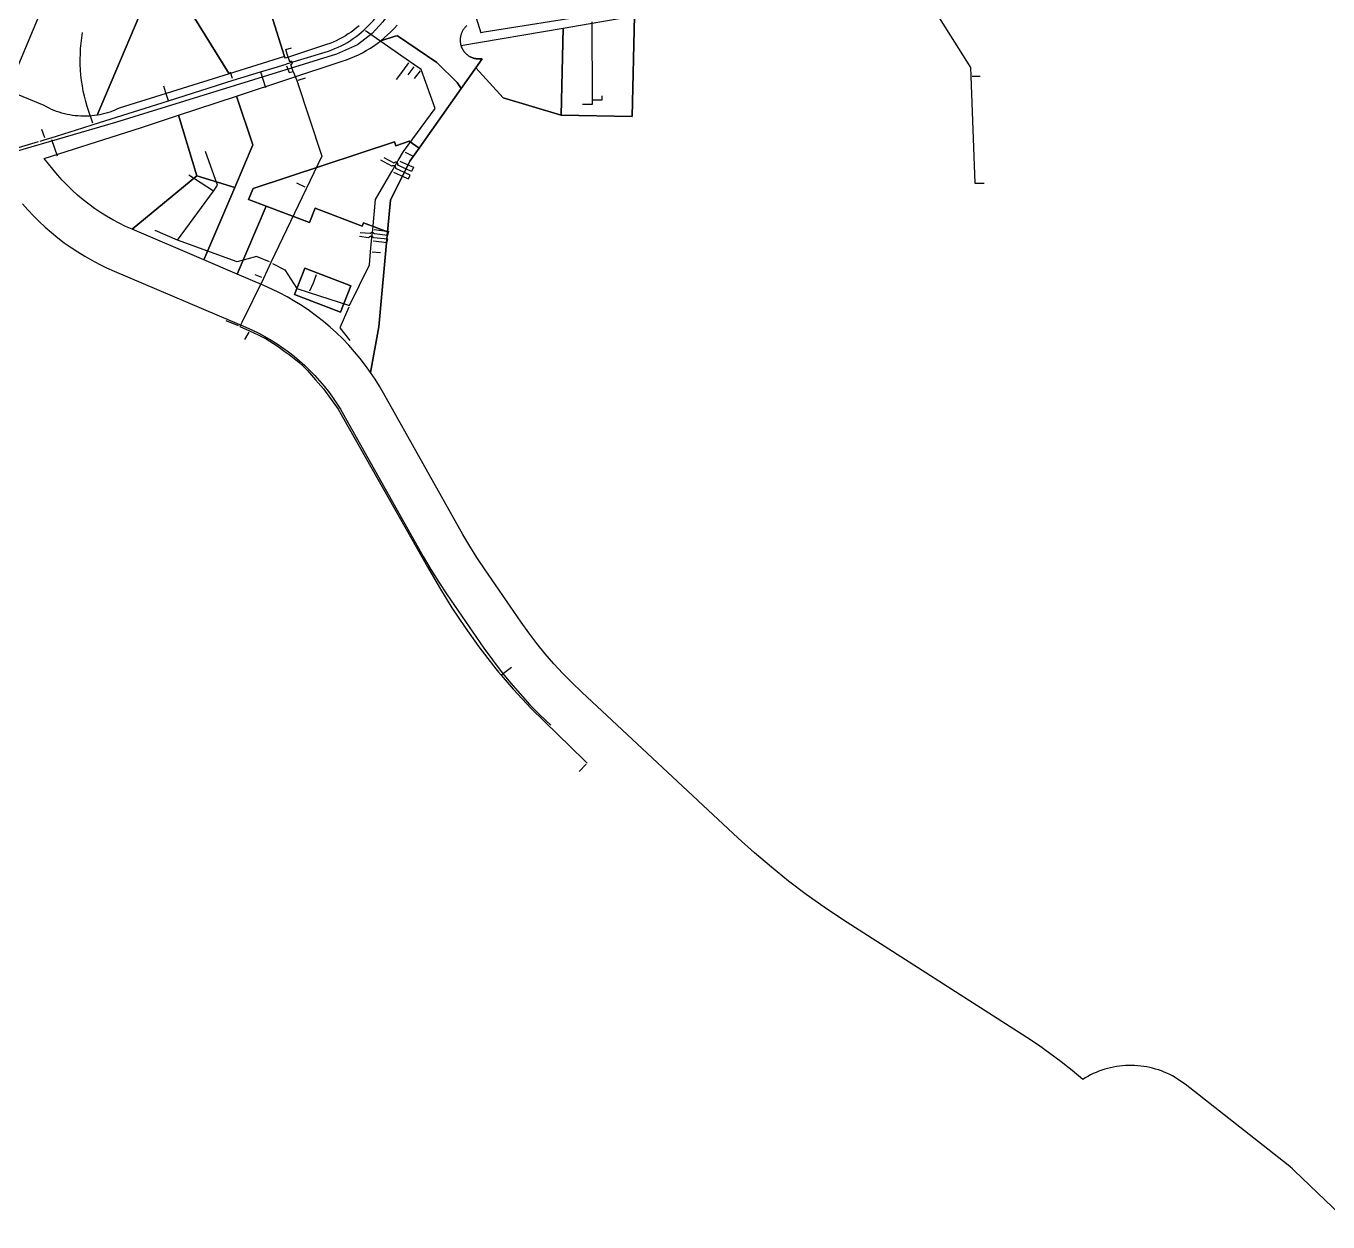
# Model space of a CAD drawing. Extents: x 1876309 to 1899261, y 443723 to 466661.
# Drawn here: x 1884044 to 1887483, y 449548 to 452708 of the extents above; entities that cross this region are included whole.
import ezdxf

# ---------------------------------------------------------------- set-up
doc = ezdxf.new("R2010")
doc.units = 0
doc.header["$MEASUREMENT"] = 0
for name, color, linetype in [('Parcels', 31, 'Continuous'), ('Roads', 7, 'Continuous'), ('Waterlines', 5, 'Continuous')]:
    doc.layers.add(name, color=color, linetype=linetype)

msp = doc.modelspace()

# ---------------------------------------------------------------- linework, layer by layer
at = {"layer": 'Parcels'}
for p, q in [((1884034.3, 452238.5), (1884048.6, 452222.3)), ((1884048.6, 452222.3), (1884063.5, 452206.6)), ((1884063.5, 452206.6), (1884078.9, 452191.4)), ((1884078.9, 452191.4), (1884094.8, 452176.7)), ((1884094.8, 452176.7), (1884111.1, 452162.5)), ((1884111.1, 452162.5), (1884127.9, 452148.8)), ((1884127.9, 452148.8), (1884145.1, 452135.7)), ((1884145.1, 452135.7), (1884162.8, 452123.2)), ((1884162.8, 452123.2), (1884180.9, 452111.3)), ((1884180.9, 452111.3), (1884199.3, 452100)), ((1884199.3, 452100), (1884218.1, 452089.3)), ((1884218.1, 452089.3), (1884237.3, 452079.2)), ((1884237.3, 452079.2), (1884256.7, 452069.7)), ((1884256.7, 452069.7), (1884276.5, 452060.9)), ((1884276.5, 452060.9), (1884624.7, 451912.4)), ((1884624.7, 451912.4), (1884641.8, 451904.8)), ((1884641.8, 451904.8), (1884658.5, 451896.6)), ((1884658.5, 451896.6), (1884675, 451887.8)), ((1884675, 451887.8), (1884691.1, 451878.5)), ((1884691.1, 451878.5), (1884706.9, 451868.6)), ((1884706.9, 451868.6), (1884722.4, 451858.2)), ((1884722.4, 451858.2), (1884737.5, 451847.2)), ((1884737.5, 451847.2), (1884752.2, 451835.8)), ((1884752.2, 451835.8), (1884766.5, 451823.8)), ((1884766.5, 451823.8), (1884780.4, 451811.4)), ((1884780.4, 451811.4), (1884793.8, 451798.4)), ((1884793.8, 451798.4), (1884806.8, 451785)), ((1884806.8, 451785), (1884819.3, 451771.2)), ((1884819.3, 451771.2), (1884831.3, 451757)), ((1884831.3, 451757), (1884842.9, 451742.3)), ((1884842.9, 451742.3), (1884853.9, 451727.3)), ((1884853.9, 451727.3), (1884864.3, 451711.8)), ((1884864.3, 451711.8), (1884874.3, 451696.1)), ((1884874.3, 451696.1), (1884883.7, 451680)), ((1884883.7, 451680), (1885093.1, 451306.4)), ((1885093.1, 451306.4), (1885113, 451272.2)), ((1885113, 451272.2), (1885134, 451238.6)), ((1885134, 451238.6), (1885156, 451205.8)), ((1885156, 451205.8), (1885253.4, 451064.9)), ((1885253.4, 451064.9), (1885275.8, 451033.5)), ((1885275.8, 451033.5), (1885299.3, 451002.8)), ((1885299.3, 451002.8), (1885323.6, 450972.8)), ((1885323.6, 450972.8), (1885348.9, 450943.5)), ((1885348.9, 450943.5), (1885375, 450915.1)), ((1885375, 450915.1), (1885402, 450887.5)), ((1885402, 450887.5), (1885429.9, 450860.7))]:
    msp.add_line(p, q, dxfattribs=at)
for points in [[(1884580.5, 452581.6), (1884422.4, 452837.9), (1884559, 453160.2), (1884568.2, 453131.2), (1884726.8, 452627.3), (1884580.5, 452581.6)], [(1884422.4, 452837.9), (1884580.5, 452581.6), (1884290.1, 452491.1), (1884284.2, 452488.3), (1884278.2, 452485.7), (1884272.1, 452483.4), (1884265.5, 452481), (1884258.9, 452478.9), (1884252.2, 452477), (1884245.5, 452475.4), (1884238.7, 452473.9), (1884231.8, 452472.7), (1884392, 452851.2), (1884422.4, 452837.9)], [(1885462.6, 452702.8), (1885651.3, 452734.8), (1885645.4, 452468.8), (1885457.9, 452472.7), (1885462.6, 452702.8)], [(1884980.9, 452668.9), (1885019.2, 452681.2), (1885025, 452682.4), (1885129, 452611.7), (1885182.8, 452559.4), (1885193.3, 452543.4), (1885082.2, 452385.6), (1885056.3, 452403.8), (1885020.6, 452391.9), (1885017.1, 452402.4), (1884643.7, 452279), (1884631.2, 452249.8), (1884678.1, 452232.3), (1884601.5, 452052.8), (1884513.4, 452090.4), (1884595.1, 452282), (1884642.9, 452393.9), (1884600.3, 452523.1), (1884879.4, 452615.1), (1884890.3, 452618.9), (1884901.1, 452623.1), (1884911.7, 452627.6), (1884922.1, 452632.5), (1884932.4, 452637.7), (1884942.5, 452643.3), (1884952.5, 452649.2), (1884962.2, 452655.4), (1884971.7, 452662), (1884980.9, 452668.9)], [(1885231.7, 452597.8), (1885248.6, 452621.7), (1885246.9, 452621.4), (1885245.2, 452621.3), (1885243.4, 452621.1), (1885241.7, 452621.1), (1885240, 452621.1), (1885238.3, 452621.1), (1885236.6, 452621.3), (1885234.9, 452621.4), (1885233.2, 452621.7), (1885231.5, 452622), (1885229.8, 452622.3), (1885228.1, 452622.7), (1885226.5, 452623.2), (1885224.8, 452623.7), (1885223.2, 452624.3), (1885221.6, 452624.9), (1885220, 452625.6), (1885218.5, 452626.3), (1885217, 452627.1), (1885215.5, 452628), (1885214, 452628.9), (1885212.6, 452629.8), (1885211.2, 452630.8), (1885209.8, 452631.9), (1885208.5, 452632.9), (1885207.2, 452634.1), (1885205.9, 452635.3), (1885204.7, 452636.5), (1885203.6, 452637.7), (1885202.4, 452639), (1885201.4, 452640.4), (1885200.3, 452641.7), (1885199.3, 452643.2), (1885198.4, 452644.6), (1885197.5, 452646.1), (1885196.7, 452647.6), (1885195.9, 452649.1), (1885195.2, 452650.7), (1885194.5, 452652.2), (1885193.9, 452653.8), (1885193.3, 452655.5), (1885192.8, 452657.1), (1885462.6, 452702.8), (1885457.9, 452472.7), (1885304.2, 452518.2), (1885231.7, 452597.8)], [(1884595.1, 452282), (1884495.1, 452312.6), (1884446.4, 452472.4), (1884600.3, 452523.1), (1884642.9, 452393.9), (1884595.1, 452282)], [(1884324.2, 452171.1), (1884306.9, 452178.9), (1884289.8, 452187.2), (1884273.1, 452196.1), (1884256.7, 452205.7), (1884240.6, 452215.8), (1884225, 452226.4), (1884209.6, 452237.6), (1884194.7, 452249.4), (1884180.2, 452261.6), (1884166.2, 452274.3), (1884152.6, 452287.6), (1884139.5, 452301.3), (1884126.9, 452315.4), (1884114.7, 452330), (1884092.2, 452358.1), (1884307.2, 452426.9), (1884348.6, 452440.3), (1884446.4, 452472.4), (1884495.1, 452312.6), (1884324.2, 452171.1)], [(1884998.9, 452164.1), (1884935.8, 452188.4), (1884932.2, 452179.1), (1884807.3, 452227.2), (1884793, 452189.4), (1884678.1, 452232.3), (1884631.2, 452249.8), (1884643.7, 452279), (1885017.1, 452402.4), (1885020.6, 452391.9), (1885056.3, 452403.8), (1885082.2, 452385.6), (1885058.1, 452351.4), (1885006.7, 452248.3), (1884998.9, 452164.1)], [(1884495.1, 452312.6), (1884595.1, 452282), (1884513.4, 452090.4), (1884324.2, 452171.1), (1884495.1, 452312.6)], [(1884998.9, 452164.1), (1884975.8, 451913.3), (1884954.3, 451793), (1884940.8, 451811.7), (1884926.7, 451829.9), (1884911.9, 451847.6), (1884896.5, 451864.7), (1884880.5, 451881.4), (1884864, 451897.4), (1884846.9, 451912.9), (1884829.3, 451927.7), (1884811.1, 451942), (1884792.5, 451955.6), (1884773.4, 451968.5), (1884753.9, 451980.8), (1884734, 451992.3), (1884713.6, 452003.2), (1884692.9, 452013.4), (1884671.9, 452022.8), (1884601.5, 452052.8), (1884678.1, 452232.3), (1884793, 452189.4), (1884807.3, 452227.2), (1884932.2, 452179.1), (1884935.8, 452188.4), (1884998.9, 452164.1)], [(1884874.7, 451951.9), (1884901.6, 452021.9), (1884780.3, 452068.6), (1884753.4, 451998.6), (1884874.7, 451951.9)], [(1884874.7, 451951.9), (1884753.4, 451998.6), (1884780.3, 452068.6), (1884901.6, 452021.9), (1884874.7, 451951.9)]]:
    msp.add_lwpolyline(points, close=True, dxfattribs=at)
for points in [[(1884924.3, 452709), (1884917.3, 452703.2), (1884910.1, 452697.6), (1884902.7, 452692.3), (1884895.1, 452687.2), (1884887.4, 452682.4), (1884879.5, 452677.8), (1884871.4, 452673.5), (1884863.2, 452669.5), (1884854.9, 452665.8), (1884846.5, 452662.4), (1884837.9, 452659.2), (1884729, 452623.3), (1884726.8, 452627.3), (1884568.2, 453131.2)], [(1884392, 452851.2), (1884231.8, 452472.7), (1884224.7, 452471.6), (1884217.5, 452470.8), (1884210.3, 452470.3), (1884203, 452470), (1884195.8, 452469.9), (1884188.5, 452470.1), (1884181.3, 452470.5), (1884174.1, 452471.2), (1884166.9, 452472.1), (1884159.7, 452473.3), (1884152.6, 452474.7), (1884145.6, 452476.4), (1884138.6, 452478.2), (1884131.7, 452480.4), (1884124.8, 452482.7), (1884118, 452485.3), (1884111.4, 452488.1), (1884104.8, 452491.2), (1884098.3, 452494.4), (1884092, 452497.9), (1883996.2, 452537.8), (1884167.5, 452949.1)], [(1887535.4, 449548.4), (1887395, 449683.4), (1887389.3, 449688.7), (1887383.5, 449693.8), (1887377.5, 449698.7), (1887105.6, 449912.2), (1887099.2, 449917.1), (1887092.7, 449921.7), (1887086, 449926.1), (1887079.1, 449930.3), (1887072.1, 449934.2), (1887065, 449937.9), (1887057.7, 449941.3), (1887050.4, 449944.5), (1887042.9, 449947.4), (1887035.3, 449950.1), (1887027.7, 449952.5), (1887019.9, 449954.6), (1887012.1, 449956.5), (1887004.3, 449958.1), (1886996.3, 449959.4), (1886988.4, 449960.5), (1886980.4, 449961.3), (1886972.4, 449961.8), (1886964.4, 449962), (1886956.4, 449962), (1886948.3, 449961.7), (1886940.3, 449961.1), (1886932.4, 449960.2), (1886924.4, 449959.1), (1886916.5, 449957.6), (1886908.7, 449955.9), (1886900.9, 449954), (1886893.2, 449951.8), (1886885.6, 449949.3), (1886878, 449946.5), (1886870.6, 449943.5), (1886863.2, 449940.3), (1886856, 449936.8), (1886848.9, 449933), (1886842, 449929), (1886835.2, 449924.8), (1886806.9, 449948.7), (1886778, 449971.7), (1886748.3, 449993.9), (1886718.1, 450015.3), (1886687.2, 450035.7), (1886201, 450348), (1886152.4, 450380.2), (1886104.9, 450413.9), (1886058.3, 450449), (1886012.8, 450485.5), (1885968.5, 450523.3), (1885925.2, 450562.4), (1885511.8, 450948.4), (1885486.6, 450972.7), (1885462.1, 450997.7), (1885438.5, 451023.4), (1885415.6, 451049.8), (1885393.6, 451077), (1885372.4, 451104.8), (1885352.1, 451133.2), (1885254.7, 451274), (1885234.9, 451303.8), (1885215.9, 451334.1), (1885197.9, 451365.1), (1884988.3, 451738.6), (1884977.6, 451757.1), (1884966.2, 451775.2), (1884954.3, 451793), (1884975.8, 451913.3), (1884998.9, 452164.1), (1885006.7, 452248.3), (1885058.1, 452351.4), (1885082.2, 452385.6), (1885193.3, 452543.4), (1885231.7, 452597.8), (1885304.2, 452518.2), (1885457.9, 452472.7), (1885645.4, 452468.8), (1885651.3, 452734.8)], [(1885208.2, 452708.9), (1885206.9, 452707.8), (1885205.6, 452706.6), (1885204.4, 452705.3), (1885203.2, 452704.1), (1885202.1, 452702.7), (1885201.1, 452701.4), (1885200, 452700), (1885199.1, 452698.6), (1885198.1, 452697.1), (1885197.3, 452695.6), (1885196.4, 452694.1), (1885195.7, 452692.5), (1885194.9, 452691), (1885194.3, 452689.4), (1885193.7, 452687.7), (1885193.1, 452686.1), (1885192.6, 452684.4), (1885192.2, 452682.8), (1885191.8, 452681.1), (1885191.5, 452679.4), (1885191.3, 452677.7), (1885191.1, 452675.9), (1885190.9, 452674.2), (1885190.8, 452672.5), (1885190.8, 452670.8), (1885190.9, 452669), (1885191, 452667.3), (1885191.1, 452665.6), (1885191.3, 452663.9), (1885191.6, 452662.2), (1885192, 452660.5), (1885192.4, 452658.8), (1885192.8, 452657.1), (1885193.3, 452655.5), (1885193.9, 452653.8), (1885194.5, 452652.2), (1885195.2, 452650.7), (1885195.9, 452649.1), (1885196.7, 452647.6), (1885197.5, 452646.1), (1885198.4, 452644.6), (1885199.3, 452643.2), (1885200.3, 452641.7), (1885201.4, 452640.4), (1885202.4, 452639), (1885203.6, 452637.7), (1885204.7, 452636.5), (1885205.9, 452635.3), (1885207.2, 452634.1), (1885208.5, 452632.9), (1885209.8, 452631.9), (1885211.2, 452630.8), (1885212.6, 452629.8), (1885214, 452628.9), (1885215.5, 452628), (1885217, 452627.1), (1885218.5, 452626.3), (1885220, 452625.6), (1885221.6, 452624.9), (1885223.2, 452624.3), (1885224.8, 452623.7), (1885226.5, 452623.2), (1885228.1, 452622.7), (1885229.8, 452622.3), (1885231.5, 452622), (1885233.2, 452621.7), (1885234.9, 452621.4), (1885236.6, 452621.3), (1885238.3, 452621.1), (1885240, 452621.1), (1885241.7, 452621.1), (1885243.4, 452621.1), (1885245.2, 452621.3), (1885246.9, 452621.4), (1885248.6, 452621.7), (1885231.7, 452597.8), (1885231.7, 452597.8), (1885193.3, 452543.4), (1885182.8, 452559.4), (1885129, 452611.7), (1885025, 452682.4), (1885019.2, 452681.2), (1884980.9, 452668.9), (1884990.2, 452676.6), (1884999.1, 452684.7), (1885007.8, 452693), (1885016.2, 452701.7), (1885024.2, 452710.7)]]:
    msp.add_lwpolyline(points, dxfattribs=at)
at = {"layer": 'Roads'}
msp.add_line((1885160.2, 452966.1), (1885245.5, 452690.3), dxfattribs=at)
for points in [[(1885160.2, 452966.1), (1885093.1, 452872.5), (1884986.8, 452719.6), (1884957.9, 452688.5), (1884919.1, 452658.2), (1884864.3, 452633.5), (1884280, 452453.1), (1884014, 452375.5)], [(1885688.1, 452760.8), (1885254.4, 452692.1), (1885245.5, 452690.3)]]:
    msp.add_lwpolyline(points, dxfattribs=at)
at = {"layer": 'Waterlines', "color": 5}
for p, q in [((1886539.8, 452576), (1886550, 452293)), ((1886543.6, 452576), (1886564, 452576)), ((1886550, 452293), (1886575, 452293))]:
    msp.add_line(p, q, dxfattribs=at)
for points in [[(1886399.8, 452887), (1886418, 452791), (1886539, 452599), (1886539.8, 452576)], [(1884937.3, 452697.9), (1884943.6, 452703.9), (1884949.8, 452710.2), (1884955.7, 452716.6), (1884961.5, 452723.2), (1884967, 452730), (1885038, 452831)], [(1885538.5, 452719.1), (1885539, 452513)], [(1884210, 452482), (1884205.6, 452495.4), (1884201.7, 452509), (1884198.3, 452522.7), (1884195.3, 452536.5), (1884192.7, 452550.5), (1884190.7, 452564.4), (1884189.1, 452578.5), (1884187.9, 452592.6), (1884187.3, 452606.7), (1884187.1, 452620.8), (1884187.4, 452635), (1884188.1, 452649.1), (1884189.4, 452663.2), (1884191.1, 452677.2), (1884193.2, 452691.2)], [(1884730.8, 452607.6), (1884732, 452608), (1884834, 452639), (1884842.8, 452641.8), (1884851.4, 452645), (1884860, 452648.4), (1884868.4, 452652.1), (1884876.7, 452656.1), (1884884.9, 452660.4), (1884892.9, 452665), (1884900.8, 452669.8), (1884908.4, 452674.9), (1884915.9, 452680.3), (1884923.2, 452685.9), (1884930.4, 452691.8), (1884937.3, 452697.9)], [(1885057.3, 452614.4), (1884941.1, 452695.2)], [(1885071.4, 452604.6), (1885057.3, 452614.4)], [(1884589.6, 452569.3), (1884584, 452586)], [(1884591, 452565), (1884663, 452587)], [(1884663, 452587), (1884699, 452598)], [(1884663, 452587), (1884676.4, 452546.1)], [(1884699, 452598), (1884730.8, 452607.6)], [(1884732.4, 452603.3), (1884739, 452585), (1884750, 452588)], [(1885038.5, 452589.3), (1885022.1, 452566.5)], [(1885054.4, 452610.6), (1885038.5, 452589.3)], [(1885041, 452377), (1885125, 452490), (1885088, 452593)], [(1885068.5, 452600.8), (1885052.1, 452579.6)], [(1885085, 452589.4), (1885069.1, 452569.9)], [(1885088, 452593), (1885071.4, 452604.6)], [(1884413, 452532), (1884407.7, 452549.2)], [(1884420.1, 452510.8), (1884591, 452565)], [(1884763.1, 452565.3), (1884782.2, 452571.5)], [(1884221.7, 452447.8), (1884420.1, 452510.8)], [(1884420.1, 452510.8), (1884413, 452532)], [(1885539, 452513), (1885566, 452513), (1885566, 452524)], [(1885539, 452513), (1885539, 452501)], [(1884220.4, 452451.9), (1884210, 452482)], [(1885539, 452501), (1885514, 452501)], [(1884194, 452439), (1884221.7, 452447.8)], [(1884081.6, 452404.3), (1884094.9, 452408.4)], [(1884093.3, 452412.7), (1884085.4, 452434.9)], [(1884094.9, 452408.4), (1884110, 452413)], [(1884110, 452413), (1884194, 452439)], [(1884111.5, 452408.7), (1884126.3, 452365.1)], [(1883415, 452204.9), (1884077.1, 452402.9)], [(1884539, 452272), (1884550, 452288), (1884518, 452377)], [(1885027, 452353), (1885041, 452377)], [(1885045.3, 452374.9), (1885066.3, 452364.6)], [(1885041.8, 452309.7), (1885054, 452304.1), (1885058.4, 452313.8), (1885020.4, 452331.8), (1885020.5, 452332), (1885020.5, 452332.2), (1885020.5, 452332.4), (1885020.6, 452332.6), (1885020.6, 452332.8), (1885020.6, 452333), (1885020.6, 452333.2), (1885020.6, 452333.4), (1885020.5, 452333.7), (1885020.5, 452333.9), (1885020.5, 452334.1), (1885020.5, 452334.3), (1885020.4, 452334.5), (1885020.4, 452334.7), (1885020.3, 452334.9), (1885020.2, 452335.1), (1885020.2, 452335.3), (1885020.1, 452335.5), (1885020, 452335.7), (1885019.9, 452335.9), (1885019.8, 452336.1), (1885019.7, 452336.3), (1885019.6, 452336.4), (1885019.5, 452336.6), (1885019.3, 452336.8), (1885019.2, 452337), (1885019.1, 452337.1), (1885018.9, 452337.3), (1885018.8, 452337.4), (1885018.6, 452337.6), (1885018.5, 452337.7), (1885018.3, 452337.9), (1885018.1, 452338), (1885017.9, 452338.1), (1885017.8, 452338.2), (1885017.6, 452338.4), (1885017.4, 452338.5), (1885017.2, 452338.6), (1885017, 452338.7), (1885016.8, 452338.7), (1885016.6, 452338.8), (1885016.4, 452338.9), (1885016.2, 452339), (1885016, 452339), (1885015.8, 452339.1), (1885015.6, 452339.1), (1885015.4, 452339.2), (1885015.2, 452339.2), (1885015, 452339.2), (1885014.8, 452339.2), (1885014.6, 452339.2), (1885014.3, 452339.2), (1885014.1, 452339.2), (1885013.9, 452339.2), (1885013.7, 452339.2), (1885013.5, 452339.2), (1885013.3, 452339.1), (1885013.1, 452339.1), (1885012.9, 452339), (1885012.7, 452339), (1885012.5, 452338.9), (1885012.3, 452338.8), (1885012.1, 452338.8), (1885011.9, 452338.7), (1885011.7, 452338.6), (1885011.5, 452338.5), (1885011.3, 452338.4), (1885011.1, 452338.3), (1885010.9, 452338.1), (1885010.8, 452338), (1885010.6, 452337.9), (1885010.4, 452337.8), (1884981.4, 452353.8)], [(1885056.8, 452339.3), (1885067.2, 452334.9), (1885062.2, 452323.9), (1885026.2, 452340.9), (1885026.3, 452341), (1885026.4, 452341.2), (1885026.4, 452341.4), (1885026.5, 452341.6), (1885026.5, 452341.8), (1885026.5, 452342), (1885026.5, 452342.2), (1885026.6, 452342.4), (1885026.6, 452342.6), (1885026.6, 452342.8), (1885026.6, 452343), (1885026.5, 452343.2), (1885026.5, 452343.4), (1885026.5, 452343.6), (1885026.5, 452343.8), (1885026.4, 452344), (1885026.4, 452344.1), (1885026.3, 452344.3), (1885026.3, 452344.5), (1885026.2, 452344.7), (1885026.1, 452344.9), (1885026.1, 452345.1), (1885026, 452345.2), (1885025.9, 452345.4), (1885025.8, 452345.6), (1885025.7, 452345.8), (1885025.6, 452345.9), (1885025.5, 452346.1), (1885025.3, 452346.2), (1885025.2, 452346.4), (1885025.1, 452346.5), (1885024.9, 452346.7), (1885024.8, 452346.8), (1885024.7, 452346.9), (1885024.5, 452347.1), (1885024.4, 452347.2), (1885024.2, 452347.3), (1885024, 452347.4), (1885023.9, 452347.5), (1885023.7, 452347.6), (1885023.5, 452347.7), (1885023.4, 452347.8), (1885023.2, 452347.9), (1885023, 452348), (1885022.8, 452348), (1885022.6, 452348.1), (1885022.4, 452348.1), (1885022.3, 452348.2), (1885022.1, 452348.2), (1885021.9, 452348.3), (1885021.7, 452348.3), (1885021.5, 452348.3), (1885021.3, 452348.3), (1885021.1, 452348.4), (1885020.9, 452348.4), (1885020.7, 452348.4), (1885020.5, 452348.3), (1885020.3, 452348.3), (1885020.1, 452348.3), (1885019.9, 452348.3), (1885019.7, 452348.2), (1885019.5, 452348.2), (1885019.3, 452348.1), (1885019.2, 452348.1), (1885019, 452348), (1885018.8, 452347.9), (1885018.6, 452347.9), (1885018.4, 452347.8), (1885018.3, 452347.7), (1885018.1, 452347.6), (1885017.9, 452347.5), (1885017.8, 452347.4), (1885017.6, 452347.3), (1885017.4, 452347.1), (1885017.3, 452347), (1885017.1, 452346.9), (1885017, 452346.8), (1885016.9, 452346.6), (1885016.7, 452346.5), (1885016.6, 452346.3), (1885016.5, 452346.2), (1885016.4, 452346), (1885016.2, 452345.9), (1884990.2, 452359.9)], [(1885010, 452324), (1885027, 452353)], [(1885031.7, 452350.9), (1885056.8, 452339.3)], [(1884539, 452272), (1884474, 452314)], [(1884989, 452288), (1885010, 452324)], [(1885014.3, 452321.9), (1885041.8, 452309.7)], [(1884444, 452142), (1884539, 452272)], [(1884781, 452282.9), (1884758.9, 452292.9)], [(1884959.7, 452171), (1884967, 452250), (1884989, 452288)], [(1884444, 452142), (1884385, 452168)], [(1884989.7, 452167.4), (1885001, 452166), (1884999, 452155), (1884964, 452159), (1884963.9, 452159.2), (1884963.7, 452159.4), (1884963.5, 452159.6), (1884963.4, 452159.8), (1884963.2, 452160), (1884963, 452160.1), (1884962.8, 452160.3), (1884962.6, 452160.5), (1884962.4, 452160.6), (1884962.2, 452160.8), (1884962, 452160.9), (1884961.8, 452161), (1884961.6, 452161.2), (1884961.4, 452161.3), (1884961.1, 452161.4), (1884960.9, 452161.5), (1884960.7, 452161.6), (1884960.4, 452161.7), (1884960.2, 452161.7), (1884960, 452161.8), (1884959.7, 452161.9), (1884959.5, 452161.9), (1884959.2, 452162), (1884959, 452162), (1884958.7, 452162), (1884958.5, 452162), (1884958.2, 452162.1), (1884958, 452162.1), (1884957.7, 452162.1), (1884957.5, 452162), (1884957.2, 452162), (1884957, 452162), (1884956.7, 452161.9), (1884956.5, 452161.9), (1884956.2, 452161.8), (1884956, 452161.8), (1884955.8, 452161.7), (1884955.5, 452161.6), (1884955.3, 452161.5), (1884955.1, 452161.4), (1884954.8, 452161.3), (1884954.6, 452161.2), (1884954.4, 452161.1), (1884954.2, 452160.9), (1884954, 452160.8), (1884953.8, 452160.6), (1884953.6, 452160.5), (1884953.4, 452160.3), (1884953.2, 452160.2), (1884953, 452160), (1884927, 452162)], [(1884956.9, 452141.1), (1884959.7, 452171)], [(1884963.7, 452170.5), (1884989.7, 452167.4)], [(1884686.7, 452085.2), (1884653, 452099), (1884602, 452085), (1884444, 452142)], [(1884984, 452137.7), (1884997, 452136), (1885000, 452145), (1884962, 452149), (1884961.8, 452149.2), (1884961.6, 452149.4), (1884961.4, 452149.6), (1884961.2, 452149.8), (1884961, 452150), (1884960.7, 452150.2), (1884960.5, 452150.4), (1884960.2, 452150.6), (1884960, 452150.7), (1884959.7, 452150.9), (1884959.5, 452151), (1884959.2, 452151.2), (1884958.9, 452151.3), (1884958.7, 452151.4), (1884958.4, 452151.5), (1884958.1, 452151.6), (1884957.8, 452151.7), (1884957.6, 452151.8), (1884957.3, 452151.8), (1884957, 452151.9), (1884956.7, 452151.9), (1884956.4, 452152), (1884956.1, 452152), (1884955.8, 452152), (1884955.5, 452152), (1884955.2, 452152), (1884954.9, 452152), (1884954.6, 452152), (1884954.3, 452151.9), (1884954, 452151.9), (1884953.7, 452151.8), (1884953.4, 452151.8), (1884953.2, 452151.7), (1884952.9, 452151.6), (1884952.6, 452151.5), (1884952.3, 452151.4), (1884952.1, 452151.3), (1884951.8, 452151.2), (1884951.5, 452151), (1884951.3, 452150.9), (1884951, 452150.7), (1884950.8, 452150.6), (1884950.5, 452150.4), (1884950.3, 452150.2), (1884950, 452150), (1884949.8, 452149.8), (1884949.6, 452149.6), (1884949.4, 452149.4), (1884949.2, 452149.2), (1884949, 452149), (1884925, 452152)], [(1884954.2, 452112), (1884956.9, 452141.1)], [(1884961, 452140.6), (1884984, 452137.7)], [(1884898.6, 451969.7), (1884951, 452077), (1884954.2, 452112)], [(1884958.2, 452111.6), (1884980, 452109.8)], [(1884695.3, 452081.2), (1884728, 452064), (1884759, 452015), (1884791.5, 452004.5)], [(1884666.7, 452043.4), (1884649, 452051.1)], [(1884793.3, 452008.4), (1884803, 452030)], [(1884803, 452030), (1884811, 452052)], [(1884791.5, 452004.5), (1884898.6, 451969.7)], [(1884896.8, 451965.7), (1884873, 451911), (1884899, 451877)], [(1884604.8, 451916), (1884572.2, 451928.9)], [(1884632.1, 451899.7), (1884620.9, 451880.4)], [(1885298.6, 450993.2), (1885304.8, 450998)], [(1885304.8, 450998), (1885326, 451014.5)], [(1885523.4, 450757.6), (1885505.1, 450738.4)]]:
    msp.add_lwpolyline(points, dxfattribs=at)
at = {"layer": 'Waterlines', "color": 3}
for points in [[(1884734, 452634), (1884730, 452646), (1884745, 452651)], [(1884750, 452588), (1884743.5, 452606.8), (1884743.6, 452606.8), (1884743.7, 452606.8), (1884743.9, 452606.8), (1884744, 452606.8), (1884744.2, 452606.9), (1884744.3, 452606.9), (1884744.4, 452606.9), (1884744.6, 452607), (1884744.7, 452607), (1884744.8, 452607.1), (1884745, 452607.1), (1884745.1, 452607.2), (1884745.2, 452607.2), (1884745.3, 452607.3), (1884745.5, 452607.3), (1884745.6, 452607.4), (1884745.7, 452607.5), (1884745.8, 452607.6), (1884745.9, 452607.7), (1884746, 452607.7), (1884746.1, 452607.8), (1884746.2, 452607.9), (1884746.3, 452608), (1884746.4, 452608.1), (1884746.5, 452608.2), (1884746.6, 452608.3), (1884746.7, 452608.4), (1884746.8, 452608.6), (1884746.9, 452608.7), (1884746.9, 452608.8), (1884747, 452608.9), (1884747.1, 452609), (1884747.1, 452609.2), (1884747.2, 452609.3), (1884747.2, 452609.4), (1884747.3, 452609.6), (1884747.3, 452609.7), (1884747.3, 452609.8), (1884747.4, 452610), (1884747.4, 452610.1), (1884747.4, 452610.2), (1884747.5, 452610.4), (1884747.5, 452610.5), (1884747.5, 452610.6), (1884747.5, 452610.8), (1884747.5, 452610.9), (1884747.5, 452611.1), (1884747.5, 452611.2), (1884747.4, 452611.3), (1884747.4, 452611.5), (1884747.4, 452611.6), (1884747.4, 452611.8), (1884747.3, 452611.9), (1884747.3, 452612), (1884747.3, 452612.2), (1884747.2, 452612.3), (1884747.2, 452612.4), (1884747.1, 452612.5), (1884747, 452612.7), (1884747, 452612.8), (1884746.9, 452612.9), (1884746.8, 452613), (1884746.7, 452613.1), (1884746.7, 452613.3), (1884746.6, 452613.4), (1884746.5, 452613.5), (1884746.4, 452613.6), (1884746.3, 452613.7), (1884746.2, 452613.8), (1884746.1, 452613.9), (1884746, 452614), (1884745.9, 452614), (1884745.8, 452614.1), (1884745.7, 452614.2), (1884745.5, 452614.3), (1884745.4, 452614.3), (1884745.3, 452614.4), (1884745.2, 452614.5), (1884745, 452614.5), (1884744.9, 452614.6), (1884744.8, 452614.6), (1884744.6, 452614.7), (1884744.5, 452614.7), (1884744.4, 452614.7), (1884744.2, 452614.8), (1884744.1, 452614.8), (1884744, 452614.8), (1884743.8, 452614.8), (1884743.7, 452614.8), (1884743.6, 452614.9), (1884743.4, 452614.9), (1884743.3, 452614.9), (1884743.1, 452614.8), (1884743, 452614.8), (1884742.9, 452614.8), (1884742.7, 452614.8), (1884742.6, 452614.8), (1884742.4, 452614.7), (1884742.3, 452614.7), (1884742.2, 452614.6), (1884742, 452614.6), (1884741.9, 452614.5), (1884741.8, 452614.5), (1884741.7, 452614.4), (1884741.5, 452614.4), (1884741.4, 452614.3), (1884741.3, 452614.2), (1884741.2, 452614.2), (1884741.1, 452614.1), (1884741, 452614), (1884734, 452634)], [(1884750, 452588), (1884759, 452564)], [(1884759, 452564), (1884825, 452364), (1884691, 452083.5)], [(1884691, 452083.5), (1884671, 452041.5)], [(1884671, 452041.5), (1884614.3, 451924.9)], [(1884614.3, 451924.9), (1884609.1, 451914.3)], [(1884609.1, 451914.3), (1884634.1, 451903.3)], [(1884634.1, 451903.3), (1884657.5, 451892.4), (1884667.9, 451887.3), (1884678.1, 451881.8), (1884688.1, 451875.9), (1884698, 451869.8), (1884707.6, 451863.3), (1884717, 451856.5), (1884726.2, 451849.3), (1884739.2, 451840), (1884751.9, 451830.1), (1884764.2, 451819.9), (1884776.2, 451809.2), (1884787.7, 451798.1), (1884808.5, 451773.8), (1884829.8, 451749.9), (1884868.8, 451695.6), (1885104.4, 451279), (1885135.9, 451224.7), (1885169.1, 451171.3), (1885203.9, 451119.1), (1885240.4, 451067.9), (1885278.4, 451018)], [(1885278.4, 451018), (1885284.9, 451009.5), (1885291.6, 451001.2), (1885298.6, 450993.2)], [(1885298.6, 450993.2), (1885315.1, 450974.8), (1885331.1, 450956.1), (1885378.7, 450905.3), (1885518.2, 450768.9), (1885526.5, 450760.8)]]:
    msp.add_lwpolyline(points, dxfattribs=at)

doc.saveas('drawing.dxf')
